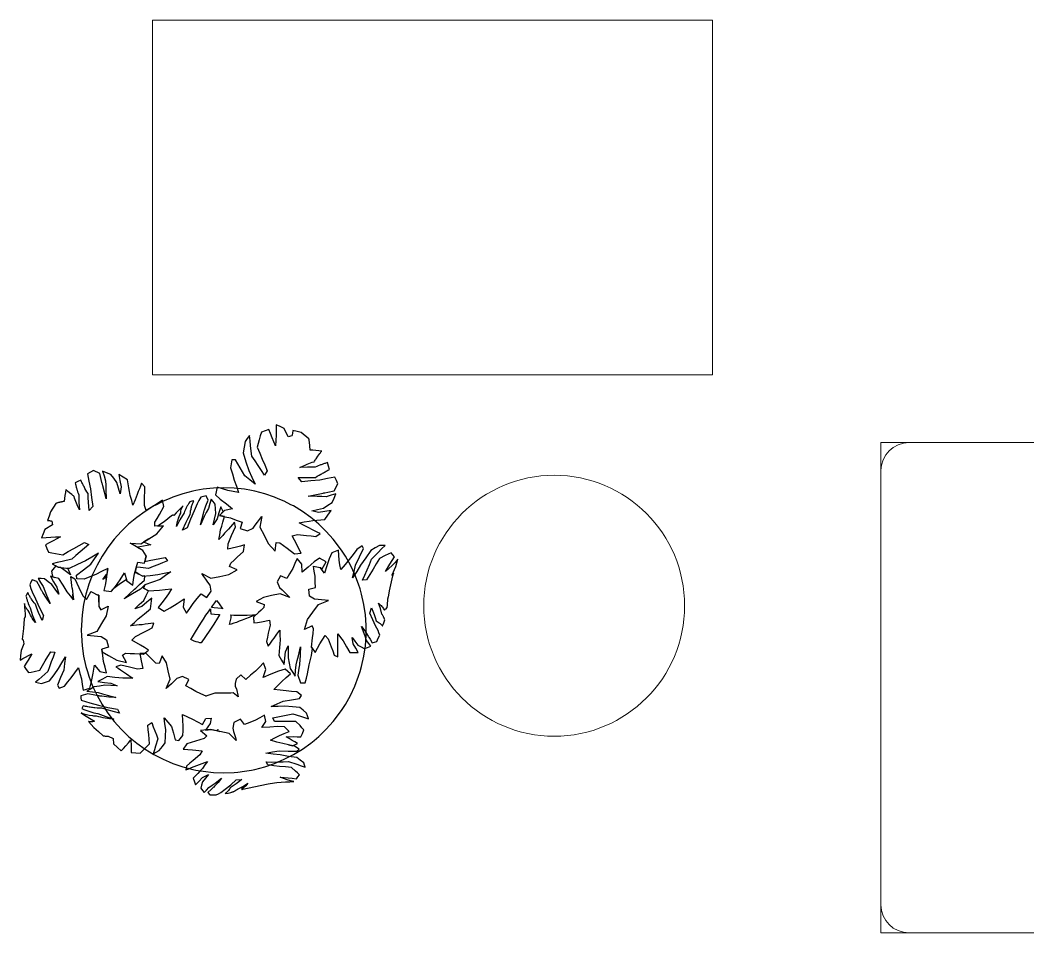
# Model space of a CAD drawing. Header units: inches. Extents: x 675 to 51927, y 19035 to 68555.
# Drawn here: x 22262 to 24421, y 61441 to 63396 of the extents above; entities that cross this region are included whole.
import ezdxf

# ---------------------------------------------------------------- set-up
doc = ezdxf.new("R2010")
doc.units = ezdxf.units.IN
doc.header["$LTSCALE"] = 0.5
doc.header["$MEASUREMENT"] = 0
doc.layers.add('00 plants', color=87, linetype='Continuous')
doc.layers.add('00I-FURN', color=30, linetype='Continuous', lineweight=9)

msp = doc.modelspace()

# ---------------------------------------------------------------- linework, layer by layer
at = {"layer": '00 plants', "flags": 128}
for points in [[(22680.5, 62379.8), (22690.8, 62370.3), (22704, 62360.2), (22717.3, 62349.8), (22699.8, 62346.1), (22689.3, 62335), (22701.2, 62332.5), (22713, 62329.9), (22725.4, 62325.4), (22737.7, 62320.8), (22733.7, 62307.3), (22749.3, 62302.3), (22761.2, 62308.3), (22766, 62314.5), (22770.7, 62320.6), (22775.3, 62326.8), (22779.8, 62332.8), (22775.9, 62310.6), (22784.8, 62292.8), (22793.5, 62275.2), (22808.6, 62259.1), (22810.5, 62277.3), (22818.5, 62276.8), (22826.4, 62271), (22834.2, 62265.1), (22849.9, 62253.1), (22864.2, 62254.4), (22859.5, 62263.8), (22854.7, 62273.1), (22845.2, 62292), (22856.2, 62294.8), (22875.8, 62292.5), (22885.8, 62291.4), (22895.9, 62290.4), (22904.8, 62296.8), (22898.9, 62299.6), (22893.1, 62302.5), (22887.4, 62305.3), (22881.8, 62308.1), (22876.2, 62310.9), (22870.7, 62313.8), (22859.8, 62319.4), (22870.5, 62321.4), (22881.2, 62323.4), (22889.6, 62324.2), (22898, 62325.1), (22914.7, 62326.9), (22921.7, 62336.3), (22928.5, 62345.6), (22915.2, 62343.7), (22901.7, 62341.9), (22887, 62345.4), (22899.5, 62348.2), (22911.9, 62351), (22921.4, 62357.2), (22930.6, 62363.3), (22934.9, 62372.6), (22938.9, 62381.8), (22928.7, 62378.6), (22918.1, 62375.5), (22908.5, 62375.8), (22898.9, 62376), (22879.3, 62376.4), (22893.8, 62379.5), (22907.9, 62382.5), (22911.4, 62383.3), (22913.1, 62383.6), (22914.8, 62384), (22921.6, 62385.5), (22934.7, 62388.4), (22942.9, 62403.1), (22939.9, 62410.2), (22936.7, 62417.2), (22928.9, 62415.8), (22920.9, 62414.2), (22904.3, 62410.7), (22885.3, 62409.2), (22865.8, 62407.3), (22858, 62416.3), (22876.6, 62416.8), (22885.8, 62416.9), (22894.9, 62416.9), (22898.8, 62419.3), (22902.7, 62421.5), (22906.5, 62423.7), (22908.5, 62424.8), (22910.3, 62425.9), (22912.2, 62426.9), (22914.1, 62427.9), (22915.9, 62429), (22917.8, 62430), (22919.6, 62431), (22921.4, 62432), (22923.3, 62432.9), (22925.1, 62433.9), (22923, 62441.2), (22920.6, 62448.4), (22917.3, 62447.4), (22915.7, 62446.9), (22914.1, 62446.3), (22912.4, 62445.8), (22910.8, 62445.2), (22909.1, 62444.7), (22907.5, 62444.1), (22905.9, 62443.5), (22904.2, 62442.9), (22900.9, 62441.6), (22897.6, 62440.3), (22894.2, 62439), (22878.1, 62439.1), (22861.7, 62438.3), (22869.4, 62441.8), (22873.1, 62443.4), (22876.9, 62445), (22880.6, 62446.5), (22884.4, 62447.9), (22888.1, 62449.2), (22891.8, 62450.3), (22892.9, 62451.9), (22894, 62453.4), (22895.1, 62454.9), (22896.2, 62456.4), (22900.3, 62462.3), (22904.4, 62468), (22905.4, 62469.3), (22906.4, 62470.7), (22907.5, 62472), (22908.5, 62473.3), (22902.2, 62474), (22895.9, 62474.6), (22889.6, 62475.1), (22883.4, 62475.5), (22883.3, 62478.5), (22883.2, 62480), (22883.1, 62481.5), (22883, 62482.9), (22882.9, 62484.4), (22882.7, 62485.9), (22882.6, 62487.4), (22882.4, 62488.8), (22882.3, 62490.3), (22882.1, 62491.8), (22881.9, 62493.2), (22881.7, 62494.7), (22881.5, 62496.2), (22881.2, 62497.6), (22881, 62499.1), (22864.4, 62512.8), (22855.5, 62515.2), (22846.8, 62517.5), (22846.5, 62516.1), (22846.3, 62514.6), (22846, 62513.2), (22845.7, 62511.8), (22845.4, 62510.3), (22845.1, 62508.8), (22844.7, 62507.4), (22844.3, 62505.9), (22836.3, 62503.8), (22827.6, 62521.8), (22819.3, 62525.7), (22810.9, 62529.2), (22810.9, 62518.2), (22810.5, 62507.1), (22809.8, 62495.7), (22809, 62484.2), (22802, 62501.9), (22798.6, 62510.8), (22795.3, 62519.7), (22787.4, 62516.7), (22779.1, 62513.5), (22776.8, 62505.6), (22774.6, 62497.5), (22770.2, 62481.4), (22775.6, 62468.8), (22780.9, 62456.2), (22786.2, 62443.6), (22791.3, 62431), (22786, 62421.7), (22779.2, 62431.9), (22772.4, 62442.1), (22765.6, 62452.2), (22758.7, 62462.3), (22756, 62484.1), (22754.7, 62495.2), (22753.5, 62506.5), (22748.9, 62500.2), (22744.4, 62493.7), (22742, 62481.6), (22739.7, 62469.6), (22745.9, 62450.5), (22751.9, 62431.6), (22758.7, 62417), (22765.4, 62402.3), (22754.4, 62411.4), (22743.4, 62420.4), (22733.5, 62437.3), (22723.3, 62454.4), (22715.6, 62454.2), (22713.2, 62437.5), (22717.2, 62424.3), (22720.9, 62411), (22725.7, 62397.8), (22730.4, 62384.3), (22718.8, 62386.7), (22707.3, 62389), (22695.8, 62392.3), (22684.4, 62395.7)], [(22393.3, 62089.4), (22393.4, 62078.2), (22395, 62056), (22398.3, 62033.9), (22403.1, 62012.1), (22406.5, 62000.8), (22409.5, 61990.8), (22417.5, 61970), (22427, 61949.8), (22437.9, 61930.3), (22444.8, 61919.9), (22450.2, 61911.7), (22463.8, 61894.1), (22478.7, 61877.5), (22494.7, 61862), (22504.9, 61853.5), (22511.9, 61847.7), (22530, 61834.8), (22549, 61823.2), (22554.6, 61820.3), (22568.9, 61813), (22581.7, 61807.5), (22589.4, 61804.2), (22610.5, 61797), (22632.1, 61791.4), (22638.9, 61790.1), (22654, 61787.4), (22676.2, 61784.9), (22698.4, 61784.1), (22720.7, 61784.9), (22728.4, 61785.7), (22742.9, 61787.4), (22758, 61790.1), (22764.8, 61791.4), (22786.4, 61797), (22807.5, 61804.2), (22815.2, 61807.5), (22828, 61813), (22842.3, 61820.3), (22847.8, 61823.2), (22866.9, 61834.8), (22885, 61847.7), (22892, 61853.5), (22902.2, 61862), (22918.2, 61877.5), (22933.1, 61894.1), (22946.7, 61911.7), (22952.1, 61919.9), (22959, 61930.3), (22969.9, 61949.8), (22979.4, 61970), (22987.4, 61990.8), (22990.4, 62000.8), (22993.8, 62012.1), (22998.6, 62033.9), (23001.9, 62056), (23003.5, 62078.2), (23003.6, 62089.4), (23003.5, 62100.5), (23001.9, 62122.7), (22998.6, 62144.8), (22993.8, 62166.6), (22990.4, 62177.9), (22987.4, 62187.9), (22979.4, 62208.7), (22969.9, 62228.9), (22959, 62248.4), (22952.1, 62258.9), (22946.7, 62267), (22933.1, 62284.6), (22918.2, 62301.2), (22902.2, 62316.7), (22892, 62325.2), (22885, 62331), (22866.9, 62343.9), (22847.8, 62355.6), (22842.3, 62358.4), (22828, 62365.8), (22815.2, 62371.2), (22807.5, 62374.5), (22786.4, 62381.7), (22764.8, 62387.3), (22758, 62388.6), (22742.9, 62391.4), (22728.4, 62393), (22720.7, 62393.8), (22698.4, 62394.6), (22676.2, 62393.8), (22668.5, 62393), (22654, 62391.4), (22638.9, 62388.6), (22632.1, 62387.3), (22610.5, 62381.7), (22589.4, 62374.5), (22581.7, 62371.2), (22568.9, 62365.8), (22554.6, 62358.4), (22549, 62355.6), (22530, 62343.9), (22511.9, 62331), (22504.9, 62325.2), (22494.7, 62316.7), (22478.7, 62301.2), (22463.8, 62284.6), (22450.2, 62267), (22444.8, 62258.9), (22437.9, 62248.4), (22427, 62228.9), (22417.5, 62208.7), (22409.5, 62187.9), (22406.5, 62177.9), (22403.1, 62166.6), (22398.3, 62144.8), (22395, 62122.7), (22393.4, 62100.5)], [(22871.1, 62091.3), (22877.8, 62112.2), (22889.4, 62128.5), (22901.3, 62144.9), (22922.5, 62153.2), (22915.4, 62153.7), (22908.1, 62154.3), (22900.6, 62155), (22892.9, 62155.8), (22882.4, 62162.5), (22880.5, 62177.7), (22894.9, 62181.1), (22894.4, 62193.3), (22894, 62205.3), (22892.2, 62216), (22890.5, 62226.6), (22904.8, 62223.7), (22908.4, 62219.3), (22911.8, 62225.7), (22917.5, 62236.1), (22903.7, 62243.8), (22892, 62235.7), (22879.1, 62224.8), (22866.1, 62214), (22865.4, 62231.3), (22855.4, 62243), (22850.7, 62232.1), (22846.1, 62221.4), (22839.6, 62210.6), (22833.3, 62200.1), (22819.7, 62206), (22813.1, 62192.9), (22818.2, 62181.3), (22823.9, 62175.8), (22829.6, 62170.3), (22835, 62164.8), (22840.3, 62159.3), (22819.2, 62167.7), (22801.1, 62163.6), (22783.6, 62159.8), (22767.9, 62150.7), (22785.1, 62144.8), (22784.3, 62138.1), (22778.7, 62132.8), (22773.1, 62127.6), (22762.3, 62117.8), (22763.2, 62105.3), (22771.1, 62106.4), (22779.3, 62107.7), (22796.3, 62110.7), (22797.8, 62100.1), (22793.9, 62083.1), (22791.9, 62074.3), (22789.8, 62065.4), (22793.8, 62055), (22796.9, 62059.6), (22800, 62064), (22803.1, 62068.4), (22806.2, 62072.8), (22809.3, 62077), (22812.4, 62081.3), (22818.7, 62089.7), (22818.9, 62079.2), (22819.1, 62068.7), (22818.5, 62060.5), (22817.8, 62052.3), (22816.2, 62035.7), (22822.2, 62025.7), (22827.9, 62015.8), (22829.6, 62029.6), (22830.9, 62043.3), (22836.5, 62056.4), (22836.4, 62043.4), (22836.1, 62030.4), (22838.6, 62018.8), (22840.7, 62007.2), (22846.1, 61999.1), (22851.1, 61991.2), (22852.4, 62003.3), (22853.3, 62015.5), (22856, 62025), (22858.5, 62034.6), (22862.9, 62053.6), (22862.3, 62038.4), (22861.2, 62023.2), (22860.8, 62019.4), (22860.6, 62017.5), (22860.4, 62015.6), (22859.5, 62008), (22857, 61992.9), (22862.6, 61977), (22867.9, 61976.9), (22873, 61976.9), (22875.7, 61986.5), (22878.1, 61996.1), (22881.7, 62015.4), (22886.1, 62035.5), (22888.6, 62050.6), (22886.7, 62053.3), (22888.7, 62073), (22889.8, 62082.6), (22890.9, 62092.3), (22887.7, 62099.2)], [(22695.9, 62135.6), (22694.2, 62135.8), (22685.9, 62136.7), (22677.8, 62137.7), (22672.1, 62138.5), (22674.9, 62142.5), (22679.2, 62148.3), (22683.1, 62153.3), (22687.2, 62148.4), (22691.8, 62142.1), (22695.7, 62136.2)], [(22670.2, 62131.9), (22670.7, 62124.9), (22678.7, 62124.1), (22686.9, 62123.5), (22689.2, 62123.3), (22689.4, 62122.3), (22685, 62115), (22677.1, 62102.3), (22668.6, 62089.3), (22659.7, 62076), (22650.2, 62062.5), (22650.2, 62062.4), (22647.3, 62062.8), (22643.5, 62063.6), (22639.5, 62064.7), (22635.2, 62066.2), (22630.5, 62068.1), (22628, 62069.3), (22631.5, 62075.3), (22637.8, 62085.7), (22643.8, 62095.5), (22649.6, 62104.8), (22655.1, 62113.4), (22660.4, 62121.6), (22665.5, 62129.1), (22669.9, 62135.6)], [(22713.7, 62122.2), (22720.4, 62122), (22737.8, 62121.9), (22748.9, 62122.1), (22760.1, 62122.4), (22766.5, 62122.7), (22760.6, 62120.2), (22752.7, 62116.9), (22745.2, 62113.9), (22738.2, 62111.1), (22731.6, 62108.6), (22725.5, 62106.4), (22719.8, 62104.5), (22714.5, 62102.8), (22710.7, 62101.7), (22711.3, 62104.5), (22714.2, 62116.3), (22714.2, 62119.9)], [(22611.5, 61834.6), (22621.4, 61834.1), (22631.5, 61833.3), (22651.9, 61831.1), (22647.1, 61822.3), (22632.8, 61810.5), (22625.6, 61804.4), (22618.3, 61798.4), (22617.3, 61790.2), (22623.3, 61792.8), (22629.1, 61795.2), (22635, 61797.5), (22640.7, 61799.8), (22646.5, 61802.1), (22652.2, 61804.3), (22663.6, 61808.6), (22658.1, 61801), (22652.7, 61793.6), (22647.8, 61788.2), (22642.9, 61782.8), (22633.2, 61772.5), (22635.5, 61765.1), (22637.7, 61758.2), (22645.4, 61765.7), (22653.1, 61773.8), (22665.5, 61780.7), (22659.2, 61772.4), (22653, 61764.6), (22651.1, 61757.5), (22649.2, 61751), (22652.9, 61746.3), (22656.6, 61742.2), (22661.6, 61747.1), (22666.8, 61752.8), (22673.5, 61757.3), (22680.3, 61762.2), (22693.7, 61772.6), (22686.3, 61763.6), (22678.9, 61755.4), (22677, 61753.5), (22676.1, 61752.6), (22675.2, 61751.7), (22671.5, 61748.2), (22664.3, 61742.2), (22668.3, 61736.7), (22675.3, 61736.7), (22682.3, 61737), (22687.1, 61739.4), (22691.9, 61742.2), (22701.4, 61749.3), (22713.5, 61758.4), (22725.4, 61768.9), (22737.2, 61770), (22724.9, 61760.6), (22718.6, 61756.2), (22712.3, 61752.1), (22711.2, 61749.9), (22709.9, 61748), (22708.7, 61746.1), (22708, 61745.3), (22707.4, 61744.5), (22706.7, 61743.8), (22706, 61743.1), (22705.3, 61742.4), (22704.6, 61741.8), (22703.9, 61741.2), (22703.1, 61740.7), (22702.4, 61740.2), (22701.7, 61739.8), (22707.7, 61740.8), (22713.9, 61742.2), (22715.8, 61742.7), (22716.7, 61743), (22717.6, 61743.3), (22718.5, 61743.6), (22719.4, 61744), (22720.3, 61744.3), (22721.2, 61744.7), (22722, 61745.2), (22722.9, 61745.6), (22724.5, 61746.6), (22726.1, 61747.7), (22727.7, 61749), (22739.3, 61755.1), (22750.3, 61762.2), (22747.3, 61758.2), (22745.8, 61756.4), (22744.2, 61754.7), (22742.5, 61753.1), (22740.7, 61751.7), (22739.9, 61751.2), (22737.1, 61750.9), (22737.3, 61750.4), (22737.4, 61749.9), (22737.5, 61749.7), (22736.8, 61749.3), (22736.9, 61748.9), (22737.1, 61748.7), (22737.2, 61748.5), (22737.3, 61748.4), (22737.6, 61748.3), (22739.6, 61748.9), (22762.9, 61754.4), (22793.4, 61760.5), (22807.3, 61762.6), (22812.4, 61763.2), (22830.5, 61764.7), (22839.8, 61765), (22848.8, 61765.3), (22841.5, 61766.9), (22834.2, 61769.1), (22826.7, 61771.7), (22819.2, 61774.9), (22836.6, 61773.4), (22845.3, 61772.4), (22854, 61771.2), (22857.5, 61775.2), (22861, 61779.9), (22856.8, 61783.7), (22852.4, 61787.6), (22843.6, 61795.4), (22830.9, 61796.6), (22818.2, 61797.8), (22805.5, 61799.2), (22792.8, 61800.9), (22789.5, 61807.3), (22801.5, 61807.2), (22813.5, 61807.4), (22825.5, 61807.7), (22837.4, 61808.2), (22855.1, 61802.4), (22864.1, 61799.3), (22873.2, 61795.9), (22871.5, 61800.8), (22869.8, 61805.7), (22862.5, 61811.3), (22855.3, 61816.6), (22837.3, 61819.3), (22819.5, 61822.5), (22804.2, 61824.2), (22788.8, 61826.5), (22802.9, 61828.8), (22817, 61831.3), (22836.1, 61830.6), (22855.3, 61830.6), (22860.3, 61834.8), (22849.9, 61841.4), (22837.5, 61843.8), (22825.2, 61846.9), (22811.9, 61850), (22798.5, 61854), (22808.1, 61859), (22817.7, 61863.9), (22828, 61868.2), (22838.4, 61872.4), (22828.5, 61882.9), (22813.9, 61883.1), (22796.9, 61882.2), (22779.7, 61881.2), (22788.3, 61893.7), (22786, 61907.3), (22776.1, 61902.2), (22766.2, 61896.8), (22754.5, 61892.2), (22742.8, 61887.4), (22734.3, 61898.9), (22720.4, 61891.7), (22717.7, 61879.8), (22719.6, 61872.8), (22721.6, 61866), (22723.5, 61859.5), (22725.4, 61853.1), (22710.2, 61868.4), (22690.4, 61872.8), (22670.9, 61876.8), (22648.9, 61874.6), (22662.2, 61863.1), (22656.8, 61857.6), (22647.4, 61854.8), (22638, 61852), (22619.2, 61845.9)]]:
    msp.add_lwpolyline(points, close=True, dxfattribs=at)
for points in [[(22450, 62221.4), (22448.3, 62209.6), (22446.7, 62197.8), (22444.1, 62186), (22441.4, 62174.3), (22457.6, 62172.1), (22466.7, 62183.4), (22476.2, 62197.7), (22486, 62212.1), (22491.1, 62195), (22503.6, 62185.8), (22505.3, 62197.9), (22507, 62210), (22510.6, 62222.8), (22514.3, 62235.6), (22528.7, 62233.1), (22532.3, 62249.1), (22525, 62260.3), (22518.1, 62264.4), (22511.3, 62268.4), (22504.7, 62272.3), (22498.1, 62276.2), (22521, 62274.7), (22538.3, 62285.5), (22555.2, 62296.1), (22569.7, 62312.8), (22551, 62312.7), (22550.7, 62320.7), (22555.6, 62329.1), (22560.5, 62337.6), (22570.4, 62354.4), (22567.4, 62368.4), (22558.8, 62362.7), (22550.2, 62357), (22532.6, 62345.6), (22528.7, 62356.3), (22529, 62376), (22529.1, 62386), (22529.1, 62396.3), (22522.1, 62404.5), (22519.9, 62398.3), (22517.7, 62392.2), (22515.4, 62386.3), (22513.2, 62380.4), (22510.9, 62374.5), (22508.6, 62368.7), (22504, 62357.2), (22501.2, 62367.7), (22498.3, 62378.2), (22496.8, 62386.5), (22495.3, 62394.7), (22492.3, 62411.3), (22482.8, 62417.3), (22473.4, 62423.1), (22476, 62410), (22478.6, 62396.7), (22476.3, 62381.7), (22472.7, 62393.9), (22469.2, 62406), (22462.7, 62414.9), (22456.4, 62423.4), (22447.5, 62426.8), (22438.9, 62429.9), (22442.1, 62420), (22445.4, 62409.7), (22445.6, 62400.1), (22445.9, 62390.5), (22446.9, 62370.8), (22442.9, 62385), (22439.2, 62398.8), (22438.4, 62402.2), (22437.9, 62403.9), (22437.5, 62405.6), (22435.8, 62412.2), (22432.8, 62425), (22419.4, 62431.9), (22413.1, 62428.2), (22406.8, 62424.3), (22408.1, 62416.6), (22409.5, 62408.7), (22413.1, 62392.4), (22415.3, 62373.6), (22418.2, 62354.2), (22410.1, 62345.6), (22408.6, 62364.1), (22408.1, 62373.3), (22407.7, 62382.3), (22405.4, 62386.1), (22403.3, 62389.8), (22401.2, 62393.4), (22400.2, 62395.2), (22399.3, 62397), (22398.3, 62398.8), (22397.4, 62400.6), (22396.5, 62402.4), (22395.6, 62404.1), (22394.7, 62405.9), (22393.9, 62407.6), (22393.1, 62409.4), (22392.3, 62411.1), (22386.2, 62408.3), (22380.2, 62405.3), (22380.9, 62402.1), (22381.3, 62400.5), (22381.7, 62398.9), (22382.1, 62397.3), (22382.5, 62395.7), (22383, 62394.1), (22383.5, 62392.5), (22383.9, 62390.9), (22384.4, 62389.3), (22385.5, 62386.1), (22386.7, 62382.8), (22387.9, 62379.6), (22388.1, 62363.4), (22389.4, 62347.1), (22385.9, 62354.4), (22384.3, 62358), (22382.8, 62361.6), (22381.4, 62365.3), (22380.2, 62368.9), (22379, 62372.5), (22378, 62376.1), (22376.7, 62377.1), (22375.4, 62378.1), (22374.2, 62379), (22372.9, 62380), (22368.2, 62383.7), (22363.9, 62387.3), (22362.9, 62388.2), (22362, 62389.1), (22361, 62390.1), (22360.1, 62391), (22359.2, 62384.6), (22358.3, 62378.2), (22357.6, 62371.8), (22356.9, 62365.4), (22354.5, 62365), (22353.3, 62364.8), (22352.2, 62364.6), (22351, 62364.4), (22349.9, 62364.1), (22348.7, 62363.9), (22347.6, 62363.6), (22346.5, 62363.4), (22345.4, 62363.1), (22344.3, 62362.8), (22343.3, 62362.5), (22342.2, 62362.2), (22341.1, 62361.8), (22340.1, 62361.5), (22339, 62361.1), (22327.2, 62343.2), (22324.1, 62333.9), (22321.2, 62324.8), (22322.2, 62324.7), (22323.3, 62324.6), (22324.3, 62324.4), (22325.4, 62324.2), (22326.6, 62324), (22327.7, 62323.8), (22328.9, 62323.6), (22330, 62323.3), (22331.3, 62315.4), (22315.5, 62305), (22311.6, 62296.2), (22307.9, 62287.4), (22317.8, 62288.4), (22327.9, 62289), (22338.3, 62289.5), (22349, 62289.8), (22332.8, 62281), (22324.7, 62276.7), (22316.4, 62272.6), (22319.4, 62264.9), (22322.8, 62257), (22330.4, 62255.5), (22338.2, 62254), (22353.9, 62251.3), (22365.5, 62257.9), (22377, 62264.5), (22388.6, 62271), (22400.4, 62277.5), (22409.7, 62273.1), (22400.3, 62265.3), (22391.1, 62257.5), (22381.9, 62249.6), (22372.8, 62241.7), (22352.2, 62236.9), (22341.7, 62234.4), (22331, 62232), (22337.4, 62228.1), (22343.9, 62224.3), (22355.7, 62223.1), (22367.2, 62222)], [(22524.5, 62205.2), (22540.8, 62207), (22557.1, 62208.6), (22570.9, 62211.8), (22585.2, 62214.6), (22573.7, 62206.5), (22562.3, 62198.3), (22545.6, 62192.7), (22529.2, 62186.8), (22526.3, 62179.6), (22537.3, 62174), (22548.7, 62174.9), (22560.5, 62175.4), (22573.2, 62176.8), (22586.6, 62177.8), (22579.9, 62167.7), (22573.2, 62157.6), (22565.5, 62147.9), (22557.8, 62138.2), (22570.5, 62130.6), (22583.8, 62137.5), (22598.8, 62147), (22614, 62156.5), (22611.3, 62139), (22618.9, 62126), (22625.8, 62136.3), (22632.6, 62146.7), (22641.2, 62157.1), (22649.8, 62167.5), (22662.2, 62159.7), (22671.6, 62173.3), (22669.1, 62186.3), (22664.5, 62192.7), (22659.9, 62198.8), (22655.6, 62204.9), (22651.3, 62210.8), (22671, 62201.1), (22690.3, 62204.9), (22709.1, 62208.6), (22727.3, 62219.1), (22711, 62225.7), (22713.4, 62233.3), (22720.5, 62239.5), (22727.4, 62245.7), (22741.1, 62258.1), (22743.1, 62272.4), (22734.4, 62269.9), (22725.5, 62267.5), (22707, 62262.9), (22707.7, 62274.2), (22715.4, 62292.3), (22719.3, 62301.6), (22723.3, 62311), (22721.2, 62320.9), (22717, 62315.9), (22712.9, 62311.1), (22708.7, 62306.3), (22704.6, 62301.7), (22700.4, 62297.1), (22696.3, 62292.5), (22688, 62283.5), (22689.9, 62294.1), (22691.8, 62304.7), (22694.1, 62312.7), (22696.4, 62320.8), (22699.9, 62332.8), (22689.3, 62335), (22697.5, 62343.7), (22696.6, 62345.4), (22692.4, 62353.7), (22688.2, 62341.1), (22684.3, 62328.1), (22676, 62315.2), (22678.5, 62327.5), (22681.2, 62339.6), (22680.5, 62349.7), (22680.1, 62359.4), (22675.6, 62365.1), (22671.5, 62370.4), (22668.3, 62360.8), (22665.5, 62350.5), (22661, 62341.9), (22656.7, 62333.1), (22648.6, 62315), (22652, 62329.1), (22655.8, 62342.7), (22656.8, 62346), (22657.3, 62347.7), (22657.8, 62349.3), (22660, 62355.7), (22664.8, 62368), (22660.7, 62377.7), (22655, 62376.2), (22649.3, 62374.5), (22645.2, 62367.5), (22641.5, 62360.3), (22634.9, 62344.9), (22627, 62327.4), (22620, 62309.1), (22610.3, 62303.8), (22618, 62320.9), (22622.1, 62329.3), (22626.4, 62337.5), (22626.9, 62341.5), (22627.5, 62345.3), (22628.3, 62349.1), (22628.7, 62351), (22629.2, 62352.8), (22629.7, 62354.6), (22630.2, 62356.4), (22630.8, 62358.2), (22631.4, 62359.9), (22632.1, 62361.6), (22632.7, 62363.3), (22633.5, 62365), (22634.2, 62366.7), (22630, 62365.7), (22625.9, 62364.4), (22624, 62361.5), (22623, 62360.1), (22622.1, 62358.7), (22621.3, 62357.2), (22620.4, 62355.8), (22619.6, 62354.3), (22618.8, 62352.8), (22618, 62351.3), (22617.2, 62349.8), (22615.8, 62346.8), (22614.5, 62343.7), (22613.3, 62340.6), (22604.6, 62326.3), (22597, 62311.4), (22598.6, 62318.9), (22599.5, 62322.6), (22600.6, 62326.2), (22601.8, 62329.7), (22603.1, 62333.2), (22604.7, 62336.6), (22606.4, 62340), (22606.4, 62341.2), (22606.4, 62342.3), (22606.5, 62343.4), (22606.6, 62344.5), (22607.5, 62348.6), (22609.2, 62352.3), (22609.7, 62353.2), (22610.4, 62354.1), (22611, 62355), (22611.8, 62355.9), (22606.5, 62350.8), (22601.4, 62345.7), (22596.4, 62340.6), (22591.5, 62335.5), (22590.6, 62335.6), (22590.2, 62335.7), (22589.9, 62335.7), (22589.5, 62335.7), (22589.2, 62335.6), (22588.8, 62335.6), (22588.5, 62335.5), (22588.2, 62335.5), (22588, 62335.4), (22587.7, 62335.2), (22587.5, 62335.1), (22587.3, 62334.9), (22587.1, 62334.8), (22586.8, 62334.5), (22570.7, 62321.7), (22561.1, 62315.2), (22557.5, 62312.7), (22569.7, 62312.8)], [(22538.3, 62285.5), (22526.7, 62278.2), (22528, 62277.8), (22534.8, 62275.1), (22542, 62272.3), (22526.7, 62269.3), (22519, 62268), (22513.5, 62267.2), (22518.1, 62264.4)], [(22886.7, 62053.3), (22894.6, 62042.1), (22899.5, 62051.2), (22904.6, 62060.3), (22915.4, 62078.4), (22922.3, 62070.9), (22928.6, 62053.8), (22931.8, 62045.1), (22935, 62036.3), (22943.2, 62032.8), (22943, 62039.1), (22942.9, 62045.3), (22942.9, 62051.5), (22942.9, 62057.6), (22942.9, 62063.6), (22943, 62069.6), (22943.2, 62081.5), (22948.8, 62073.9), (22954.4, 62066.5), (22958.1, 62060.3), (22961.7, 62054.1), (22968.8, 62042), (22977.9, 62041.8), (22986.6, 62041.9), (22981.3, 62051.1), (22975.6, 62060.6), (22973.2, 62074.1), (22979.6, 62065.8), (22985.6, 62057.8), (22992.8, 62054), (22999.4, 62050.6), (23006.6, 62052.8), (23013.3, 62055.4), (23009.2, 62061), (23004.5, 62067.2), (23002.2, 62074.6), (22999.5, 62082.2), (22993.6, 62097.6), (23000.4, 62088.1), (23006.6, 62079), (23008, 62076.8), (23008.7, 62075.7), (23009.4, 62074.7), (23012.1, 62070.5), (23016.6, 62062.5), (23026.2, 62065.7), (23029.5, 62072.3), (23032.6, 62079.2), (23031, 62083.8), (23029, 62088.6), (23023.7, 62098.6), (23018, 62112.1), (23011.1, 62126), (23014.8, 62137.2), (23020.5, 62123.3), (23023, 62116.4), (23025.2, 62109.5), (23027.4, 62108), (23029.5, 62106.5), (23031.5, 62105.1), (23032.4, 62104.4), (23033.2, 62103.7), (23034.1, 62103), (23034.8, 62102.3), (23035.6, 62101.7), (23036.3, 62101), (23036.9, 62100.4), (23037.6, 62099.8), (23038.1, 62099.2), (23038.7, 62098.6), (23041.2, 62105), (23043.3, 62111.8), (23042.9, 62113.3), (23042.7, 62114.1), (23042.4, 62114.8), (23042.1, 62115.6), (23041.8, 62116.3), (23041.4, 62117.1), (23041, 62117.8), (23040.6, 62118.6), (23040.2, 62119.3), (23039.2, 62120.9), (23038.2, 62122.4), (23037, 62124), (23034.1, 62135.8), (23029.9, 62147.6), (23033.7, 62144), (23035.4, 62142.2), (23037, 62140.5), (23038.4, 62138.7), (23039.7, 62136.9), (23040.8, 62135.1), (23041.8, 62133.2), (23042.6, 62133.4), (23043.3, 62133.7), (23044, 62134), (23044.6, 62134.3), (23046.6, 62135.6), (23047.9, 62137.2), (23048, 62137.5), (23048.2, 62137.9), (23048.3, 62138.3), (23048.9, 62143.2), (23049.4, 62147.7), (23049.7, 62152.2), (23050, 62156.6), (23050.7, 62158.9), (23051, 62160.1), (23051.3, 62161.3), (23051.6, 62162.5), (23051.8, 62163.7), (23052, 62164.9), (23053.4, 62173.7), (23060.7, 62205.9), (23061, 62206.8), (23061.3, 62207.7), (23061.5, 62208.6), (23061.7, 62209.5), (23061.9, 62210.5), (23062, 62211.4), (23059.7, 62206), (23059.5, 62208.1), (23066.9, 62226.1), (23069.2, 62234), (23071.4, 62241.7), (23065.5, 62234.8), (23059.2, 62228.1), (23052.3, 62221.6), (23045.1, 62215.2), (23054.5, 62231.2), (23059.4, 62239), (23064.5, 62246.8), (23061, 62250.8), (23056.8, 62255.2), (23050.7, 62252.3), (23044.5, 62249.4), (23032, 62243.4), (23025.1, 62231.9), (23018.2, 62220.4), (23011.2, 62209), (23004, 62197.7), (22995.6, 62196.5), (23000.7, 62207.6), (23005.6, 62218.8), (23010.4, 62230.1), (23015.1, 62241.4), (23029.2, 62256.1), (23036.5, 62263.6), (23044.1, 62271.1), (23038, 62271), (23031.9, 62270.9), (23022.6, 62265.7), (23013.6, 62260.5), (23002.7, 62244.5), (22991.6, 62228.9), (22983.3, 62215.2), (22974.5, 62201.8), (22977.7, 62215.4), (22980.8, 62229.1), (22989.6, 62246.6), (22997.9, 62264.5), (22995.3, 62270.4), (22983.4, 62262.5), (22975.4, 62251.7), (22967, 62241.3), (22958.4, 62230.2), (22949, 62219.3), (22947.3, 62229.6), (22945.7, 62239.7), (22945, 62250.4), (22944.3, 62261), (22929.8, 62255.6), (22924.4, 62242.7), (22919.4, 62227.4), (22914.4, 62211.7), (22904.8, 62223.7)], [(22446.7, 62197.8), (22447.5, 62203.8), (22439.4, 62198.5), (22444.7, 62205.4), (22447.4, 62208.8), (22448.4, 62210), (22450, 62221.4), (22436.9, 62215.4), (22424.3, 62209.2), (22411.7, 62204.1), (22399.4, 62198.8), (22383.4, 62199.5), (22382.8, 62207.2), (22398.3, 62219.1), (22413.8, 62230.7), (22421.8, 62242.6), (22429.9, 62254.5), (22416.1, 62246.3), (22402.5, 62238), (22384.9, 62230.1), (22367.2, 62222), (22363.4, 62222.4), (22365.6, 62217.8), (22370.4, 62208), (22355.6, 62218.7), (22348.7, 62223.8), (22343.9, 62224.3), (22338.7, 62227.4), (22335.1, 62223.1), (22329.3, 62216.1), (22331.2, 62208.3), (22332.5, 62203.6), (22336.1, 62202.6)], [(22532.3, 62249.1), (22529.5, 62236.5), (22538.7, 62238.5), (22549.9, 62240.8), (22561.3, 62243), (22572.8, 62245.1), (22577.8, 62238.1), (22567.4, 62234.1), (22557.2, 62229.9), (22547, 62225.7), (22537, 62221.4), (22520, 62223.5), (22511.2, 62224.6), (22511.1, 62224.6), (22510.6, 62222.8), (22508.4, 62214.8), (22508.5, 62214.6), (22516.6, 62209.8)], [(22374, 62179.3), (22374.7, 62173.1), (22375.3, 62167), (22376.5, 62154.8), (22369.9, 62163.3), (22363.3, 62171.8), (22358.8, 62178.9), (22354.3, 62186), (22345.5, 62200.2), (22336.1, 62202.6), (22327.1, 62205), (22333.7, 62193.4), (22340.8, 62181.9), (22344.9, 62167), (22337.4, 62177.2), (22330.2, 62187.2), (22322.2, 62193.5), (22314.8, 62199.6), (22307.5, 62200.2), (22300.8, 62200.6), (22305.8, 62191.8), (22311.6, 62182.8), (22315, 62173.7), (22318.7, 62164.7), (22326.7, 62146.5), (22318.5, 62158.5), (22310.9, 62170.4), (22309.1, 62173.4), (22308.2, 62174.9), (22307.4, 62176.3), (22304.1, 62182.2), (22298.2, 62194), (22288.1, 62197.5), (22285.4, 62192.2), (22282.9, 62186.8), (22285.4, 62179.1), (22288.3, 62171.5), (22295.3, 62156.4), (22303.1, 62138.8), (22312, 62121.3), (22309.5, 62110.6), (22301.8, 62127.7), (22298.3, 62136.4), (22295.1, 62145), (22292.5, 62148.1), (22290, 62151.1), (22287.7, 62154.2), (22286.6, 62155.8), (22285.6, 62157.4), (22284.6, 62159), (22283.6, 62160.5), (22282.7, 62162.2), (22281.8, 62163.8), (22281, 62165.4), (22280.1, 62167), (22279.4, 62168.7), (22278.6, 62170.4), (22276.5, 62166.6), (22274.8, 62162.6), (22275.6, 62159.3), (22276.1, 62157.7), (22276.5, 62156), (22277, 62154.4), (22277.5, 62152.8), (22278.1, 62151.2), (22278.6, 62149.6), (22279.2, 62148.1), (22279.8, 62146.5), (22281.1, 62143.4), (22282.6, 62140.3), (22284.1, 62137.3), (22288.9, 62121.3), (22294.9, 62105.8), (22290.3, 62111.9), (22288.3, 62115.1), (22286.3, 62118.3), (22284.5, 62121.5), (22282.8, 62124.9), (22281.3, 62128.3), (22279.8, 62131.8), (22279, 62132.6), (22278.2, 62133.4), (22277.4, 62134.2), (22276.7, 62135), (22274.3, 62138.4), (22272.6, 62142.2), (22272.3, 62143.2), (22272.1, 62144.2), (22271.8, 62145.3), (22271.7, 62146.4), (22271.9, 62139.1), (22272.3, 62131.9), (22272.7, 62124.8), (22273.3, 62117.8), (22272.6, 62117.2), (22272.3, 62116.9), (22272.1, 62116.6), (22271.8, 62116.4), (22271.6, 62116.1), (22271.5, 62115.8), (22271.3, 62115.6), (22271.2, 62115.3), (22271.1, 62115), (22271, 62114.8), (22270.9, 62114.5), (22270.9, 62114.3), (22270.9, 62114), (22270.9, 62113.6), (22269.7, 62093), (22268.1, 62081.6), (22266.6, 62070.3), (22266.8, 62070.1), (22266.9, 62069.9), (22267.1, 62069.7), (22267.4, 62069.6), (22267.7, 62069.4), (22268, 62069.2), (22268.4, 62069), (22268.8, 62068.8), (22270.2, 62060.2), (22264.4, 62046.3), (22263.3, 62035.7), (22262.3, 62025.3), (22267.8, 62028.7), (22273.8, 62031.9), (22280.3, 62035.3), (22287.2, 62038.7), (22279.3, 62025.3), (22275.1, 62018.7), (22270.7, 62012.1), (22275, 62005.4), (22280, 61998.8), (22286.1, 61999.9), (22292.2, 62001.1), (22304.4, 62003.7), (22310.2, 62013.6), (22316, 62023.6), (22321.9, 62033.5), (22328, 62043.4), (22336.6, 62042.5), (22332.7, 62032.1), (22328.9, 62021.7), (22325.3, 62011.3), (22321.8, 62000.9), (22308.9, 61989.7), (22302.2, 61983.9), (22295.2, 61978.1), (22301.5, 61976.6), (22307.8, 61975.2), (22316.8, 61978.1), (22325.5, 61980.9), (22335, 61994.1), (22344.7, 62007.4), (22351.6, 62019.8), (22359.1, 62032.3), (22357.4, 62018.3), (22355.9, 62004.3), (22348.9, 61988.2), (22342.3, 61972.1), (22345.7, 61965.1), (22357.2, 61969.5), (22364.2, 61978.6), (22371.6, 61987.7), (22379.2, 61998.1), (22387.4, 62008.8), (22390.4, 61997), (22393.4, 61985.3), (22395.5, 61973), (22397.5, 61960.8), (22411.7, 61965.2), (22415.4, 61979.7), (22418.5, 61997.2), (22421.5, 62014.9), (22432.7, 62001.2), (22447.5, 61998.1), (22444.4, 62010.2), (22441.2, 62022.2), (22439.3, 62035.5), (22437.3, 62048.8)], [(22374, 62179.3), (22373.3, 62185.5), (22372.5, 62191.7), (22371.7, 62198.1), (22370.8, 62204.5), (22379.6, 62199.5), (22384, 62190.2), (22388.2, 62181.1), (22396.6, 62163.2), (22404.5, 62155.1), (22413.4, 62172), (22413.6, 62172.4), (22417.9, 62170.1), (22427.6, 62165.6), (22430.9, 62164.3), (22430.9, 62158.9), (22430.9, 62149.6), (22430.8, 62140.2), (22434.9, 62133.3), (22450.7, 62141), (22446.3, 62120.5), (22436.5, 62104), (22426.4, 62087.1), (22406, 62078.9), (22413.3, 62078.1), (22420.7, 62077.3), (22428.3, 62076.6), (22436.1, 62075.8), (22447.5, 62069), (22451.3, 62052.9), (22437.3, 62048.8), (22438.1, 62043), (22451.7, 62035.2), (22469.1, 62025.3), (22490.4, 62020.1), (22481.5, 62036.4), (22488.3, 62040.4), (22498, 62039.9), (22507.6, 62039.4), (22526.7, 62038), (22537.5, 62047), (22528.7, 62052.2), (22519.8, 62057.4), (22501.7, 62067.9), (22509.3, 62076.3), (22526.9, 62085.1), (22535.8, 62089.7), (22544.8, 62094.4), (22549, 62104.7), (22542.6, 62103.8), (22536.2, 62102.9), (22529.9, 62102.2), (22523.6, 62101.4), (22517.4, 62100.7), (22511.2, 62100.1), (22499, 62098.8), (22507, 62106.3), (22515, 62113.8), (22521.7, 62119.1), (22528.4, 62124.4), (22541.8, 62135), (22543.1, 62146.6), (22544.3, 62158), (22533.5, 62149.3), (22522.7, 62140.4), (22508.2, 62135.3), (22517.6, 62144.4), (22526.9, 62153.5), (22532.1, 62163.8), (22537.2, 62173.7), (22537.1, 62174.1), (22526.3, 62179.6), (22529.2, 62186.7), (22527.9, 62185.4), (22519.9, 62177.1), (22511.3, 62172.2), (22502.7, 62167.2), (22485.4, 62156.9), (22496.4, 62167.3), (22507.3, 62177.4), (22510.1, 62179.9), (22511.4, 62181.2), (22512.7, 62182.4), (22518.1, 62187.3), (22528.7, 62196.6), (22529.3, 62205.7), (22524.5, 62205.2), (22516.6, 62209.8), (22509, 62214.3), (22508, 62213.5), (22507, 62210)], [(22491.1, 62195), (22490.1, 62198.4), (22474.2, 62187.3), (22463.2, 62179.1), (22457.6, 62172.1)], [(22369.9, 62163.3), (22371.3, 62161.4), (22376.2, 62158), (22375.3, 62167)], [(22430.9, 62149.6), (22430.9, 62158.9), (22430.9, 62164.3), (22427.6, 62165.6)], [(22837.5, 61843.8), (22846.4, 61842.1), (22847.3, 61842.5), (22856.7, 61847.1), (22850.9, 61850.1), (22845, 61853.5), (22838.8, 61857.3), (22832.2, 61861.4), (22847.8, 61861.6), (22855.7, 61861.5), (22863.6, 61861.2), (22867, 61868.3), (22870.1, 61876), (22866, 61880.6), (22861.8, 61885.2), (22853.2, 61894.3), (22841.7, 61894.1), (22830.2, 61893.9), (22818.7, 61893.7), (22807, 61893.8), (22803.3, 61901.6), (22814.3, 61903.7), (22825.1, 61905.9), (22835.9, 61908.2), (22846.5, 61910.6), (22862.9, 61905.4), (22871.3, 61902.7), (22879.9, 61899.8), (22877.8, 61905.9), (22875.8, 61912), (22868.6, 61918.2), (22861.7, 61924.2), (22845.4, 61925.4), (22829.1, 61926.8), (22814.9, 61926.3), (22800.3, 61926.1), (22813.2, 61932), (22825.9, 61937.9), (22843.3, 61940.3), (22860.5, 61943.2), (22864.7, 61949.7), (22854.9, 61957.2), (22843.5, 61958.4), (22831.9, 61960), (22819.1, 61961.1), (22805.7, 61962.5), (22814.2, 61971.2), (22822.7, 61979.9), (22832, 61988), (22841.3, 61996.1), (22830.2, 62006), (22815.9, 62001.6), (22799.4, 61995.1), (22782.7, 61988.5), (22788.6, 62005.2), (22783.5, 62019.4), (22774.8, 62010.5), (22766.2, 62001.5), (22755.8, 61992.9), (22745.5, 61984.3), (22734.8, 61994.1), (22725.2, 61984.7), (22723, 61975.1), (22723.1, 61969.3), (22725.6, 61964.1), (22729.6, 61946.8), (22718.5, 61955.1), (22713.7, 61955), (22708.8, 61955), (22698.8, 61954.9), (22679.7, 61954.7), (22660.3, 61947.9), (22660.6, 61948.2), (22649.6, 61953.1), (22638.7, 61957.9), (22627.9, 61964.4), (22617.2, 61970.7), (22623.5, 61984.1), (22610.1, 61990.7), (22597.9, 61985.8), (22592.2, 61980.3), (22586.4, 61974.9), (22580.7, 61969.6), (22575, 61964.6), (22583.8, 61984.9), (22579.7, 62002.6), (22575.8, 62019.7), (22566.3, 62034.9), (22560.2, 62018.2), (22553.1, 62019.1), (22547.5, 62024.5), (22542.1, 62029.8), (22531.5, 62040.1), (22518.5, 62039.3), (22519.9, 62031.8), (22521.4, 62024), (22524.8, 62007.7), (22513.9, 62006.4), (22496.3, 62010.4), (22487.3, 62012.5), (22478.1, 62014.6), (22467.6, 62011.1), (22472.3, 62008), (22477, 62005), (22481.5, 62001.9), (22486, 61998.9), (22490.4, 61995.8), (22494.8, 61992.7), (22503.5, 61986.6), (22492.8, 61986.6), (22482, 61986.6), (22473.8, 61987.4), (22465.4, 61988.3), (22448.6, 61990.3), (22438.7, 61984.9), (22428.8, 61979.9), (22442.7, 61977.8), (22456.6, 61976.1), (22469.9, 61970.4), (22456.8, 61970.8), (22443.6, 61971.6), (22432.1, 61969.6), (22420.7, 61968.1), (22412.9, 61963.4), (22405.3, 61959.2), (22417.2, 61957.2), (22429.3, 61955.8), (22438.8, 61952.9), (22448.4, 61950.1), (22467.6, 61945.2), (22452.3, 61946.4), (22437.1, 61948), (22433.3, 61948.6), (22431.5, 61948.8), (22429.6, 61949.1), (22422.1, 61950.3), (22407.2, 61953.5), (22392.1, 61949.3), (22392.3, 61944.4), (22392.7, 61939.8), (22402, 61936.5), (22411.3, 61933.7), (22430.3, 61929.2), (22450.3, 61924.1), (22470.6, 61920.1), (22475.1, 61912.1), (22456.3, 61916.8), (22446.9, 61919.5), (22437.6, 61922.4), (22432.5, 61922.5), (22427.5, 61922.7), (22422.5, 61923.1), (22420, 61923.4), (22417.4, 61923.7), (22414.9, 61924), (22412.4, 61924.4), (22409.9, 61924.9), (22407.4, 61925.3), (22404.9, 61925.9), (22402.4, 61926.4), (22399.9, 61927), (22397.4, 61927.6), (22395.9, 61924.5), (22394.5, 61921.5), (22398.8, 61919.8), (22401, 61919), (22403.1, 61918.2), (22405.3, 61917.5), (22407.4, 61916.7), (22409.6, 61916), (22411.7, 61915.3), (22413.8, 61914.7), (22416, 61914.1), (22420.2, 61912.9), (22424.5, 61911.9), (22428.8, 61911), (22445.9, 61904.5), (22463.2, 61899.3), (22453.8, 61899.9), (22449.2, 61900.5), (22444.5, 61901.1), (22439.9, 61902), (22435.2, 61903), (22430.6, 61904.1), (22425.9, 61905.5), (22423.9, 61905.5), (22421.9, 61905.6), (22419.9, 61905.7), (22417.9, 61905.8), (22409.8, 61907), (22401.5, 61909.1), (22399.3, 61909.8), (22397.2, 61910.5), (22395, 61911.3), (22392.9, 61912.2), (22400.1, 61907.6), (22407.3, 61903.1), (22414.5, 61898.7), (22421.7, 61894.4), (22420, 61894), (22419.2, 61893.8), (22418.4, 61893.7), (22417.5, 61893.5), (22416.7, 61893.4), (22415.9, 61893.4), (22415.1, 61893.3), (22414.2, 61893.3), (22413.4, 61893.3), (22412.6, 61893.3), (22411.7, 61893.4), (22410.9, 61893.4), (22410.1, 61893.5), (22409.3, 61893.7), (22408.5, 61893.8), (22419.8, 61881.2), (22430.1, 61872.3), (22440.2, 61863.6), (22441.5, 61863.4), (22442.8, 61863.1), (22444.1, 61862.9), (22445.4, 61862.7), (22446.7, 61862.6), (22448, 61862.5), (22449.3, 61862.5), (22450.6, 61862.5), (22461.3, 61857.5), (22462.3, 61845.9), (22470.6, 61838.3), (22479, 61830.9), (22483.9, 61836.2), (22489, 61842), (22494.2, 61848.2), (22499.5, 61854.8), (22500.1, 61841.6), (22500.3, 61834.8), (22500.4, 61827.9), (22509.9, 61826.8), (22519.5, 61826.2), (22524.6, 61831.1), (22529.6, 61836.1), (22539.4, 61846.3), (22538.6, 61856.1), (22537.7, 61865.9), (22536.8, 61875.9), (22536, 61886), (22544.3, 61891.6), (22547.5, 61882.7), (22550.8, 61874), (22554.1, 61865.4), (22557.3, 61857), (22552.4, 61841.3), (22549.9, 61833.2), (22547.3, 61824.9), (22553.9, 61828.5), (22560.4, 61832.2), (22566.9, 61840.3), (22573.3, 61848), (22573.9, 61862.4), (22574.4, 61876.9), (22572.5, 61889.1), (22570.5, 61901.9), (22578.5, 61892.4), (22586.5, 61883.1), (22590.6, 61868.7), (22594.7, 61854.8), (22602.2, 61853.2), (22610.6, 61863.8), (22611.2, 61874), (22611.7, 61884.7), (22610.9, 61896.3), (22610, 61908.8), (22620.8, 61904), (22631.6, 61899.1), (22642.2, 61893.3), (22652.7, 61887.5), (22660.3, 61900.2), (22671.8, 61900.9), (22669, 61890), (22659.5, 61875.6), (22670.9, 61876.8), (22682.8, 61874.4), (22686.6, 61877.2), (22685.4, 61873.8), (22690.4, 61872.8)]]:
    msp.add_lwpolyline(points, dxfattribs=at)
at = {"layer": '00I-FURN'}
for p, q in [((22545.8, 63396.2), (22545.8, 62636.2)), ((23745.8, 63396.2), (22545.8, 63396.2)), ((23745.8, 62636.2), (23745.8, 63396.2)), ((22545.8, 62636.2), (23745.8, 62636.2)), ((24106.4, 62491.3), (24106.4, 61441.3)), ((26126.4, 62491.3), (24106.4, 62491.3)), ((24106.4, 61441.3), (26126.4, 61441.3))]:
    msp.add_line(p, q, dxfattribs=at)
msp.add_circle((23406.4, 62141.9), 279.4, dxfattribs=at)
for centre, start, end in [((24166.4, 62431.3), 90, 180), ((24166.4, 61501.3), 180, 270)]:
    msp.add_arc(centre, 60, start, end, dxfattribs=at)

doc.saveas('drawing.dxf')
